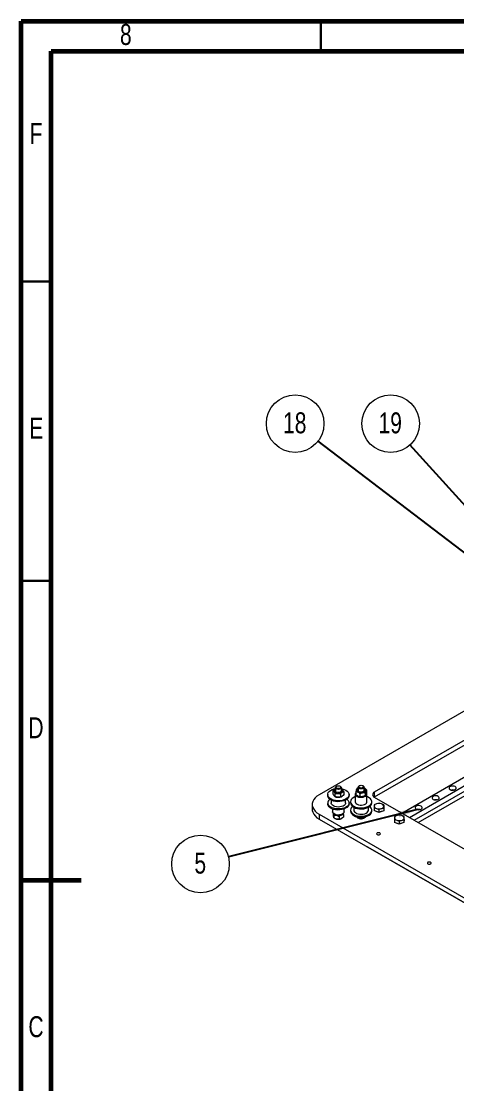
# Model space of a CAD drawing. Header units: millimetres. Extents: x 15 to 415, y 5 to 292.
# Drawn here: x 15 to 87.7, y 114.5 to 292 of the extents above; entities that cross this region are included whole.
import ezdxf

# ---------------------------------------------------------------- set-up
doc = ezdxf.new("R2010")
doc.units = ezdxf.units.MM
doc.styles.add('SLDTEXTSTYLE0', font='TXT', dxfattribs={"width": 0.75})
doc.dimstyles.new('SLDDIMSTYLE0', dxfattribs={"dimtxt": 0.18, "dimasz": 3.302, "dimexe": 0, "dimexo": 0.0625, "dimgap": 0, "dimtad": 0, "dimtih": 1, "dimtoh": 1, "dimdec": 0, "dimrnd": 1e-09, "dimzin": 0, "dimdsep": 46, "dimtxsty": 'Standard', "dimsah": 1, "dimcen": 0.09, "dimadec": 0, "dimazin": 0, "dimtfac": 3.302, "dimtdec": 0, "dimtofl": 0, "dimtmove": 0, "dimatfit": 3, "dimfxl": 1, "dimfrac": 2, "dimtolj": 1, "dimtzin": 0, "dimarcsym": 0})

# ---------------------------------------------------------------- blocks, each defined once
blk = doc.blocks.new('SW_NOTE_2')
at = {"color": 0, "linetype": 'Continuous', "lineweight": 0}
blk.add_circle((-3.82, 2.92), 4.81, dxfattribs=at)
at = {"color": 0, "linetype": 'Continuous', "lineweight": 0, "insert": (-3.89, 4.8), "char_height": 3.5, "attachment_point": 2, "style": 'SLDTEXTSTYLE0'}
blk.add_mtext('18', dxfattribs=at)
blk = doc.blocks.new('SW_NOTE_3')
at = {"color": 0, "linetype": 'Continuous', "lineweight": 0}
blk.add_circle((-3.23, 3.56), 4.81, dxfattribs=at)
at = {"color": 0, "linetype": 'Continuous', "lineweight": 0, "insert": (-3.3, 5.44), "char_height": 3.5, "attachment_point": 2, "style": 'SLDTEXTSTYLE0'}
blk.add_mtext('19', dxfattribs=at)
blk = doc.blocks.new('SW_NOTE_19')
at = {"color": 0, "linetype": 'Continuous', "lineweight": 0}
blk.add_circle((-4.66, -1.17), 4.81, dxfattribs=at)
at = {"color": 0, "linetype": 'Continuous', "lineweight": 0, "insert": (-4.7, 0.72), "char_height": 3.5, "attachment_point": 2, "style": 'SLDTEXTSTYLE0'}
blk.add_mtext('5', dxfattribs=at)

msp = doc.modelspace()

# ---------------------------------------------------------------- linework, layer by layer
at = {"color": 7, "linetype": 'Continuous', "lineweight": 60}
for p, q in [((15, 292), (415, 292)), ((15, 5), (15, 292)), ((20, 287), (410, 287)), ((20, 10), (20, 287)), ((15, 148.5), (25, 148.5))]:
    msp.add_line(p, q, dxfattribs=at)
at = {"color": 7, "linetype": 'Continuous', "lineweight": 30}
for p, q in [((65, 292), (65, 287)), ((15, 248.5), (20, 248.5)), ((15, 198.5), (20, 198.5))]:
    msp.add_line(p, q, dxfattribs=at)
at = {"color": 7, "linetype": 'Continuous', "lineweight": 15}
for p, q in [((134.05, 202.8), (64.75, 162.8)), ((109.22, 183.57), (73.94, 163.2)), ((109.05, 182.66), (73.94, 162.39)), ((78.54, 159.73), (107.68, 176.55)), ((79.81, 159), (108.95, 175.82)), ((80.59, 158.55), (109.73, 175.37)), ((81.3, 158.14), (110.44, 174.96)), ((67.05, 163.46), (67.05, 163.01)), ((67.46, 163.97), (67.46, 163.41)), ((67.68, 164.21), (67.61, 164.17)), ((68.32, 164.17), (68.25, 164.21)), ((68.46, 163.41), (68.46, 163.97)), ((68.58, 163.77), (68.53, 163.8)), ((70.87, 163.32), (70.87, 162.87)), ((71.11, 163.85), (71.08, 163.84)), ((71.19, 163.9), (71.11, 163.85)), ((71.25, 164.06), (71.25, 163.51)), ((71.47, 164.31), (71.4, 164.27)), ((72.11, 164.27), (72.04, 164.31)), ((72.25, 163.51), (72.25, 164.06)), ((72.3, 163.91), (72.25, 163.93)), ((72.32, 163.9), (72.32, 163.9)), ((72.64, 163.63), (72.64, 163.17)), ((66.18, 162.82), (66.18, 162.66)), ((66.19, 162.57), (66.18, 162.66)), ((66.75, 161.9), (66.75, 161.43)), ((67.34, 162.53), (67.4, 162.49)), ((67.37, 162.96), (67.37, 162.51)), ((68.29, 162.87), (68.29, 162.42)), ((68.87, 163.28), (68.87, 162.83)), ((69.17, 161.43), (69.17, 161.9)), ((69.74, 162.66), (69.74, 162.82)), ((69.97, 161.61), (69.97, 161.45)), ((70.78, 162.92), (70.78, 161.61)), ((71.19, 162.59), (71.19, 162.59)), ((71.54, 162.95), (71.54, 162.5)), ((72.32, 162.59), (72.4, 162.64)), ((72.43, 163.11), (72.43, 162.66)), ((72.73, 161.61), (72.73, 162.92)), ((73.53, 161.45), (73.53, 161.61)), ((73.94, 162.39), (127.66, 131.38)), ((63.58, 161.16), (63.58, 160.35)), ((66.18, 161.43), (66.18, 161.27)), ((66.19, 161.18), (66.18, 161.27)), ((66.76, 161.37), (66.75, 161.43)), ((66.99, 160.41), (66.99, 159.96)), ((66.99, 159.91), (66.99, 159.96)), ((68.94, 159.96), (68.94, 160.41)), ((69.74, 161.27), (69.74, 161.43)), ((69.97, 160.22), (69.97, 160.06)), ((70.54, 160.7), (70.54, 160.22)), ((72.96, 160.22), (72.96, 160.7)), ((73.53, 160.06), (73.53, 160.22)), ((73.93, 161.11), (73.92, 160.88)), ((73.92, 160.88), (73.92, 160.58)), ((73.92, 160.58), (73.92, 160.13)), ((73.92, 160.58), (74.31, 160.48)), ((74.71, 159.85), (73.92, 160.13)), ((74.33, 161.28), (73.93, 161.11)), ((74.31, 160.48), (74.71, 160.31)), ((74.74, 161.37), (74.33, 161.28)), ((74.71, 160.31), (75.11, 160.47)), ((74.71, 160.31), (74.71, 159.85)), ((75.52, 160.11), (74.71, 159.85)), ((75.13, 161.27), (74.74, 161.37)), ((75.11, 160.47), (75.52, 160.57)), ((75.53, 161.1), (75.13, 161.27)), ((75.52, 160.87), (75.53, 161.1)), ((75.52, 160.57), (75.52, 160.87)), ((75.53, 160.65), (75.52, 160.11)), ((75.52, 160.57), (75.52, 160.11)), ((75.53, 161.1), (75.53, 160.65)), ((64.75, 159.53), (129.1, 122.38)), ((64.75, 159.53), (64.75, 158.71)), ((64.75, 158.71), (129.1, 121.57)), ((67.11, 159.69), (67.11, 159.46)), ((67.22, 159.38), (67.22, 158.93)), ((67.35, 158.84), (67.4, 158.82)), ((68.07, 159.17), (68.07, 158.72)), ((68.81, 159.49), (68.78, 159.68)), ((68.81, 159.49), (68.81, 159.04)), ((71.01, 159.13), (71.01, 159.03)), ((71.14, 158.94), (71.19, 158.92)), ((71.86, 159.04), (71.86, 158.82)), ((72.6, 159.16), (72.6, 159.13)), ((77.32, 158.94), (77.3, 158.63)), ((77.3, 158.63), (77.3, 158.18)), ((77.3, 158.63), (77.69, 158.53)), ((78.08, 157.9), (77.3, 158.18)), ((77.34, 159.17), (77.32, 158.94)), ((77.74, 159.33), (77.34, 159.17)), ((77.75, 158.01), (77.67, 158.05)), ((77.69, 158.53), (78.08, 158.35)), ((78.15, 159.41), (77.74, 159.33)), ((77.84, 157.98), (77.75, 158.01)), ((78.08, 158.35), (78.49, 158.51)), ((78.08, 158.35), (78.08, 157.9)), ((78.9, 158.14), (78.08, 157.9)), ((78.54, 159.31), (78.15, 159.41)), ((78.49, 158.51), (78.9, 158.6)), ((78.93, 159.13), (78.54, 159.31)), ((78.9, 158.6), (78.92, 158.9)), ((78.93, 158.68), (78.9, 158.14)), ((78.9, 158.6), (78.9, 158.14)), ((78.92, 158.9), (78.93, 159.13)), ((78.93, 158.68), (78.93, 159.13)), ((124.72, 124.1), (69.56, 155.94)), ((69.56, 155.94), (69.56, 155.94)), ((128.04, 122.18), (72.88, 154.02)), ((72.88, 154.02), (72.88, 154.02))]:
    msp.add_line(p, q, dxfattribs=at)
at = {"color": 8, "linetype": 'Continuous', "lineweight": 15}
msp.add_line((73.94, 163.2), (73.94, 162.39), dxfattribs=at)
at = {"color": 7, "linetype": 'Continuous', "lineweight": 15, "flags": 128}
for points in [[(66.19, 162.73), (66.19, 162.94), (66.27, 163.14), (66.42, 163.33), (66.63, 163.5), (66.89, 163.64), (67.2, 163.75), (67.38, 163.79)], [(68.54, 163.79), (68.6, 163.78), (68.92, 163.69), (69.2, 163.56), (69.44, 163.4), (69.61, 163.22), (69.71, 163.02), (69.74, 162.81), (69.7, 162.6), (69.59, 162.4), (69.41, 162.22), (69.17, 162.07), (68.89, 161.94), (68.56, 161.85), (68.21, 161.8), (67.85, 161.8), (67.5, 161.83), (67.16, 161.9), (66.86, 162.02), (66.6, 162.16), (66.4, 162.33), (66.26, 162.52), (66.19, 162.73), (66.19, 162.73)], [(67.46, 163.83), (67.42, 163.81), (67.35, 163.77)], [(68.46, 163.64), (68.51, 163.59), (68.54, 163.47), (68.5, 163.35), (68.39, 163.25), (68.21, 163.17), (68.01, 163.14), (67.8, 163.15), (67.61, 163.21), (67.47, 163.3), (67.39, 163.42), (67.39, 163.54), (67.46, 163.64)], [(67.61, 163.76), (67.5, 163.86), (67.46, 163.97), (67.5, 164.08), (67.61, 164.17)], [(67.46, 163.41), (67.49, 163.31), (67.58, 163.22)], [(67.68, 163.88), (67.59, 163.96), (67.56, 164.05), (67.59, 164.13), (67.68, 164.21), (67.81, 164.26), (67.96, 164.28), (68.12, 164.26), (68.25, 164.21), (68.33, 164.13), (68.36, 164.05), (68.33, 163.96), (68.25, 163.88), (68.12, 163.83), (67.96, 163.81), (67.81, 163.83), (67.68, 163.88)], [(68.32, 164.17), (68.42, 164.08), (68.46, 163.97), (68.42, 163.86), (68.32, 163.76), (68.15, 163.7), (67.96, 163.68), (67.77, 163.7), (67.61, 163.76)], [(72.25, 163.74), (72.28, 163.72), (72.33, 163.6), (72.31, 163.48), (72.21, 163.37), (72.05, 163.28), (71.85, 163.24), (71.64, 163.24), (71.44, 163.29), (71.29, 163.37), (71.19, 163.49), (71.18, 163.61), (71.24, 163.73), (71.25, 163.74)], [(71.4, 163.86), (71.29, 163.95), (71.25, 164.06), (71.29, 164.17), (71.4, 164.27)], [(71.47, 163.98), (71.38, 164.05), (71.35, 164.14), (71.38, 164.23), (71.47, 164.31), (71.6, 164.36), (71.75, 164.38), (71.91, 164.36), (72.04, 164.31), (72.12, 164.23), (72.15, 164.14), (72.12, 164.05), (72.04, 163.98), (71.91, 163.93), (71.75, 163.91), (71.6, 163.93), (71.47, 163.98)], [(72.11, 164.27), (72.21, 164.17), (72.25, 164.06), (72.21, 163.95), (72.11, 163.86), (71.94, 163.8), (71.75, 163.77), (71.56, 163.8), (71.4, 163.86)], [(72.13, 163.32), (72.22, 163.41), (72.25, 163.51)], [(86.6, 163.65), (86.77, 163.58), (86.97, 163.55), (87.18, 163.56), (87.37, 163.61), (87.52, 163.7), (87.61, 163.81), (87.62, 163.93), (87.57, 164.04), (87.45, 164.14), (87.28, 164.21), (87.08, 164.24), (86.87, 164.23), (86.68, 164.18), (86.53, 164.1), (86.45, 163.99), (86.43, 163.87), (86.48, 163.75), (86.6, 163.65)], [(64.75, 162.8), (64.38, 162.55), (64.07, 162.27), (63.83, 161.97), (63.67, 161.65), (63.59, 161.33), (63.59, 161), (63.67, 160.67), (63.83, 160.36), (64.07, 160.06), (64.38, 159.78), (64.75, 159.53)], [(69.74, 162.66), (69.74, 162.65), (69.7, 162.44), (69.59, 162.24), (69.41, 162.06), (69.17, 161.9), (68.89, 161.78), (68.56, 161.69), (68.21, 161.64), (67.85, 161.63), (67.5, 161.67), (67.16, 161.74), (66.86, 161.85), (66.6, 162), (66.4, 162.17), (66.26, 162.36), (66.19, 162.57)], [(69.39, 162.05), (69.44, 162.01), (69.61, 161.83), (69.71, 161.63), (69.74, 161.42), (69.7, 161.21), (69.59, 161.02), (69.41, 160.84), (69.17, 160.68), (68.89, 160.55), (68.56, 160.47), (68.21, 160.42), (67.85, 160.41), (67.5, 160.44), (67.16, 160.52), (66.86, 160.63), (66.6, 160.77), (66.4, 160.94), (66.26, 161.14), (66.19, 161.34), (66.19, 161.34)], [(70.78, 162.47), (70.51, 162.35), (70.28, 162.19), (70.11, 162.01), (70.01, 161.81), (69.97, 161.6), (70.01, 161.4), (70.12, 161.2), (70.3, 161.02), (70.54, 160.86), (70.83, 160.74), (71.15, 160.65), (71.5, 160.6), (71.86, 160.59), (72.22, 160.62), (72.55, 160.69), (72.86, 160.81), (73.11, 160.95), (73.32, 161.12), (73.46, 161.31), (73.53, 161.52), (73.52, 161.73), (73.45, 161.93), (73.3, 162.12), (73.09, 162.29), (72.83, 162.43), (72.73, 162.47)], [(70.87, 163.16), (70.81, 163.06), (70.78, 162.91), (70.82, 162.76), (70.93, 162.62), (71.1, 162.5), (71.32, 162.41), (71.57, 162.37), (71.84, 162.36), (72.1, 162.39), (72.33, 162.47), (72.52, 162.57), (72.65, 162.7), (72.72, 162.85), (72.72, 163.01), (72.64, 163.15), (72.64, 163.16)], [(70.78, 161.61), (70.78, 161.6), (70.82, 161.45), (70.93, 161.31), (71.1, 161.19), (71.32, 161.11), (71.57, 161.06), (71.84, 161.05), (72.1, 161.09), (72.33, 161.16), (72.52, 161.27), (72.65, 161.4), (72.72, 161.55), (72.73, 161.61)], [(83.77, 162.02), (83.94, 161.95), (84.15, 161.92), (84.35, 161.93), (84.54, 161.98), (84.69, 162.07), (84.78, 162.18), (84.8, 162.3), (84.74, 162.41), (84.62, 162.51), (84.45, 162.58), (84.25, 162.61), (84.04, 162.6), (83.85, 162.55), (83.71, 162.46), (83.62, 162.35), (83.6, 162.23), (83.65, 162.12), (83.77, 162.02)], [(63.58, 160.35), (63.59, 160.18), (63.67, 159.86), (63.83, 159.54), (64.07, 159.24), (64.38, 158.96), (64.75, 158.71)], [(69.74, 161.27), (69.74, 161.26), (69.7, 161.05), (69.59, 160.85), (69.41, 160.67), (69.17, 160.52), (68.89, 160.39), (68.56, 160.3), (68.21, 160.25), (67.85, 160.24), (67.5, 160.28), (67.16, 160.35), (66.86, 160.46), (66.6, 160.61), (66.4, 160.78), (66.26, 160.97), (66.19, 161.18)], [(69.17, 161.43), (69.16, 161.33), (69.08, 161.17), (68.94, 161.02), (68.74, 160.9), (68.49, 160.8), (68.22, 160.75), (67.93, 160.73), (67.64, 160.76), (67.37, 160.82), (67.13, 160.92), (66.95, 161.05), (66.82, 161.21), (66.76, 161.37)], [(68.94, 159.96), (68.94, 159.94), (68.89, 159.79), (68.77, 159.65), (68.59, 159.53), (68.37, 159.45), (68.12, 159.41), (67.85, 159.4), (67.59, 159.44), (67.36, 159.52), (67.18, 159.63), (67.05, 159.76), (66.99, 159.91)], [(69.97, 161.45), (69.97, 161.44), (70.01, 161.23), (70.12, 161.03), (70.3, 160.85), (70.54, 160.7), (70.83, 160.57), (71.15, 160.48), (71.5, 160.43), (71.86, 160.42), (72.22, 160.46), (72.55, 160.53), (72.86, 160.64), (73.11, 160.79), (73.32, 160.96), (73.46, 161.15), (73.53, 161.36), (73.53, 161.45)], [(70.32, 160.84), (70.28, 160.8), (70.11, 160.62), (70.01, 160.42), (69.97, 160.21), (70.01, 160.01), (70.12, 159.81), (70.3, 159.63), (70.54, 159.47), (70.83, 159.35), (71.15, 159.26), (71.5, 159.21), (71.86, 159.2), (72.22, 159.23), (72.55, 159.31), (72.86, 159.42), (73.11, 159.56), (73.32, 159.73), (73.46, 159.93), (73.53, 160.13), (73.52, 160.34), (73.45, 160.54), (73.3, 160.73), (73.18, 160.84)], [(69.97, 160.06), (69.97, 160.05), (70.01, 159.84), (70.12, 159.65), (70.3, 159.47), (70.54, 159.31), (70.83, 159.18), (71.15, 159.09), (71.5, 159.04), (71.86, 159.04), (72.22, 159.07), (72.55, 159.14), (72.86, 159.25), (73.11, 159.4), (73.32, 159.57), (73.46, 159.76), (73.53, 159.97), (73.53, 160.06)], [(70.54, 160.22), (70.56, 160.11), (70.64, 159.95), (70.79, 159.8), (70.99, 159.68), (71.24, 159.59), (71.52, 159.54), (71.81, 159.53), (72.09, 159.55), (72.36, 159.62), (72.6, 159.72), (72.78, 159.85), (72.9, 160.01), (72.96, 160.17), (72.96, 160.22)], [(74.47, 159.94), (74.44, 159.94), (74.28, 160)], [(75.16, 160), (75.09, 159.97), (74.94, 159.93)], [(80.95, 160.39), (81.12, 160.32), (81.32, 160.29), (81.52, 160.3), (81.71, 160.35), (81.86, 160.43), (81.95, 160.54), (81.97, 160.66), (81.91, 160.78), (81.79, 160.88), (81.62, 160.95), (81.42, 160.98), (81.21, 160.97), (81.03, 160.92), (80.88, 160.83), (80.79, 160.72), (80.77, 160.6), (80.83, 160.49), (80.95, 160.39)], [(78.55, 158.04), (78.4, 157.99), (78.31, 157.97)], [(74.88, 156.13), (74.95, 156.19), (74.97, 156.26), (74.95, 156.34), (74.88, 156.4), (74.77, 156.44), (74.65, 156.45), (74.53, 156.44), (74.43, 156.4), (74.36, 156.34), (74.33, 156.26), (74.36, 156.19), (74.43, 156.13), (74.53, 156.09), (74.65, 156.08), (74.77, 156.09), (74.88, 156.13)], [(83.36, 151.24), (83.43, 151.3), (83.46, 151.37), (83.43, 151.44), (83.36, 151.5), (83.26, 151.54), (83.14, 151.55), (83.01, 151.54), (82.91, 151.5), (82.84, 151.44), (82.82, 151.37), (82.84, 151.3), (82.91, 151.24), (83.01, 151.2), (83.14, 151.18), (83.26, 151.2), (83.36, 151.24)]]:
    msp.add_lwpolyline(points, dxfattribs=at)
at = {"color": 7, "linetype": 'Continuous', "lineweight": 15}
for centre, radius, start, end in [((67.49, 163.48), 0.324, 116.8275, 210.7933), ((67.85, 163.85), 0.831, 220.2412, 268.8381), ((68.24, 163.42), 0.226, 297.8003, 356.9364), ((68.22, 163.28), 0.609, 36.2422, 66.617), ((68.43, 163.47), 0.324, 296.8275, 30.7933), ((71.32, 163.58), 0.364, 164.3637, 250.979), ((71.46, 163.43), 0.543, 112.07, 152.8701), ((71.48, 163.52), 0.226, 183.0256, 242.236), ((71.93, 163.83), 0.698, 274.199, 329.038), ((72.18, 163.57), 0.364, 344.3637, 70.979), ((87.03, 162.58), 1.01, 78.6298, 101.3702), ((66.96, 161.4), 0.773, 123.5547, 184.4717), ((67.91, 163.43), 1.07, 241.2505, 265.6166), ((67.97, 164.17), 1.16, 262.8505, 301.4908), ((67.97, 163.52), 1.16, 262.8505, 301.4908), ((71.75, 164.36), 1.25, 243.9466, 280.6813), ((71.75, 163.7), 1.25, 243.9466, 280.6813), ((71.82, 163.48), 1.02, 279.0974, 299.0584), ((74.1, 162.8), 0.437, 110.7834, 249.2166), ((84.2, 160.95), 1.01, 78.6298, 101.3702), ((74.42, 160.78), 0.506, 99.6947, 168.2996), ((74.4, 160.96), 0.484, 188.5679, 259.4033), ((74.72, 161.73), 1.31, 251.7686, 287.2229), ((74.72, 160.03), 1.31, 71.7686, 107.2229), ((75.03, 160.97), 0.506, 279.6947, 348.2996), ((75.04, 160.8), 0.484, 8.5679, 79.4033), ((81.37, 159.31), 1.01, 78.6298, 101.3702), ((67.81, 160.16), 0.803, 228.0244, 258.1314), ((67.87, 159.66), 0.964, 240.6318, 256.5904), ((67.96, 160.63), 1.3, 255.9895, 291.7673), ((67.96, 159.98), 1.3, 255.9895, 291.7673), ((68.19, 160.05), 0.67, 291.9451, 313.4494), ((71.66, 159.76), 0.964, 240.6318, 256.5904), ((71.75, 160.08), 1.3, 255.9895, 291.7673), ((77.83, 158.81), 0.524, 99.0419, 165.9932), ((77.78, 158.99), 0.468, 186.1367, 258.6866), ((78.12, 159.77), 1.31, 250.9905, 286.4744), ((78.12, 158.07), 1.31, 70.9905, 106.4744), ((78.41, 159.03), 0.524, 279.0419, 345.9932), ((78.45, 158.85), 0.468, 6.1367, 78.6866)]:
    msp.add_arc(centre, radius, start, end, dxfattribs=at)
for points, knots in [([(67.35, 163.77), (67.29, 163.73), (67.19, 163.64), (67.1, 163.52), (67.05, 163.46)], [0, 0, 0, 0, 0.503992, 1, 1, 1, 1]), ([(67.05, 163.46), (67.07, 163.45), (67.12, 163.43), (67.18, 163.36), (67.21, 163.31)], [0, 0, 0, 0, 0.370993, 1, 1, 1, 1]), ([(67.21, 163.31), (67.22, 163.31), (67.26, 163.24), (67.31, 163.12), (67.36, 162.99), (67.37, 162.96)], [0, 0, 0, 0, 0.046716, 0.758232, 1, 1, 1, 1]), ([(68.71, 163.64), (68.68, 163.68), (68.63, 163.74), (68.59, 163.76), (68.59, 163.76)], [0, 0, 0, 0, 0.832898, 1, 1, 1, 1]), ([(68.87, 163.28), (68.86, 163.32), (68.81, 163.45), (68.76, 163.57), (68.71, 163.63), (68.71, 163.64)], [0, 0, 0, 0, 0.241768, 0.953284, 1, 1, 1, 1]), ([(70.97, 163.68), (70.96, 163.63), (70.92, 163.52), (70.89, 163.39), (70.87, 163.32)], [0, 0, 0, 0, 0.503992, 1, 1, 1, 1]), ([(70.87, 163.32), (70.91, 163.32), (71.01, 163.32), (71.13, 163.27), (71.21, 163.24)], [0, 0, 0, 0, 0.370993, 1, 1, 1, 1]), ([(71.08, 163.84), (71.05, 163.81), (71.01, 163.78), (70.98, 163.69), (70.97, 163.68)], [0, 0, 0, 0, 0.879034, 1, 1, 1, 1]), ([(72.64, 163.63), (72.61, 163.65), (72.51, 163.76), (72.39, 163.86), (72.31, 163.91), (72.3, 163.91)], [0, 0, 0, 0, 0.241768, 0.953284, 1, 1, 1, 1]), ([(72.43, 163.11), (72.46, 163.23), (72.49, 163.36), (72.53, 163.46), (72.53, 163.47)], [0, 0, 0, 0, 0.879034, 1, 1, 1, 1]), ([(72.53, 163.47), (72.55, 163.51), (72.59, 163.59), (72.62, 163.61), (72.64, 163.63)], [0, 0, 0, 0, 0.503992, 1, 1, 1, 1]), ([(67.21, 162.66), (67.18, 162.72), (67.12, 162.82), (67.07, 162.96), (67.05, 163.01)], [0, 0, 0, 0, 0.629007, 1, 1, 1, 1]), ([(67.37, 162.51), (67.36, 162.52), (67.31, 162.54), (67.26, 162.59), (67.22, 162.66), (67.21, 162.66)], [0, 0, 0, 0, 0.241768, 0.953284, 1, 1, 1, 1]), ([(67.37, 162.96), (67.51, 162.99), (67.65, 163.03), (67.81, 163.02), (67.83, 163.02)], [0, 0, 0, 0, 0.879034, 1, 1, 1, 1]), ([(67.83, 162.37), (67.75, 162.38), (67.59, 162.41), (67.45, 162.48), (67.37, 162.51)], [0, 0, 0, 0, 0.503992, 1, 1, 1, 1]), ([(67.83, 163.02), (67.91, 163.01), (68.07, 162.98), (68.21, 162.91), (68.29, 162.87)], [0, 0, 0, 0, 0.503992, 1, 1, 1, 1]), ([(68.29, 162.42), (68.16, 162.39), (68.01, 162.35), (67.85, 162.36), (67.83, 162.37)], [0, 0, 0, 0, 0.879034, 1, 1, 1, 1]), ([(68.29, 162.87), (68.37, 162.98), (68.47, 163.1), (68.57, 163.17), (68.58, 163.18)], [0, 0, 0, 0, 0.879034, 1, 1, 1, 1]), ([(68.58, 162.53), (68.53, 162.5), (68.43, 162.44), (68.33, 162.43), (68.29, 162.42)], [0, 0, 0, 0, 0.503992, 1, 1, 1, 1]), ([(68.58, 163.18), (68.63, 163.21), (68.73, 163.27), (68.83, 163.28), (68.87, 163.28)], [0, 0, 0, 0, 0.503992, 1, 1, 1, 1]), ([(68.87, 162.83), (68.79, 162.73), (68.69, 162.61), (68.59, 162.54), (68.58, 162.53)], [0, 0, 0, 0, 0.879034, 1, 1, 1, 1]), ([(70.87, 162.87), (70.9, 162.89), (70.93, 162.93), (70.97, 163.01), (70.97, 163.02)], [0, 0, 0, 0, 0.879034, 1, 1, 1, 1]), ([(71.21, 162.58), (71.13, 162.63), (71.01, 162.71), (70.91, 162.82), (70.87, 162.87)], [0, 0, 0, 0, 0.629007, 1, 1, 1, 1]), ([(71.21, 163.24), (71.21, 163.23), (71.3, 163.18), (71.42, 163.09), (71.52, 162.98), (71.54, 162.95)], [0, 0, 0, 0, 0.046716, 0.758232, 1, 1, 1, 1]), ([(71.54, 162.5), (71.52, 162.5), (71.42, 162.5), (71.3, 162.53), (71.21, 162.58), (71.21, 162.58)], [0, 0, 0, 0, 0.241768, 0.953284, 1, 1, 1, 1]), ([(71.54, 162.95), (71.67, 163.02), (71.81, 163.1), (71.97, 163.13), (71.98, 163.13)], [0, 0, 0, 0, 0.879034, 1, 1, 1, 1]), ([(71.98, 162.48), (71.91, 162.47), (71.75, 162.45), (71.61, 162.49), (71.54, 162.5)], [0, 0, 0, 0, 0.503992, 1, 1, 1, 1]), ([(71.98, 163.13), (72.06, 163.14), (72.22, 163.15), (72.36, 163.12), (72.43, 163.11)], [0, 0, 0, 0, 0.503992, 1, 1, 1, 1]), ([(72.43, 162.66), (72.3, 162.59), (72.16, 162.51), (72, 162.48), (71.98, 162.48)], [0, 0, 0, 0, 0.879034, 1, 1, 1, 1]), ([(72.53, 162.81), (72.51, 162.77), (72.48, 162.69), (72.44, 162.67), (72.43, 162.66)], [0, 0, 0, 0, 0.503992, 1, 1, 1, 1]), ([(72.64, 163.17), (72.61, 163.05), (72.57, 162.92), (72.54, 162.83), (72.53, 162.81)], [0, 0, 0, 0, 0.879034, 1, 1, 1, 1]), ([(67.17, 159.09), (67.16, 159.15), (67.14, 159.25), (67.12, 159.39), (67.11, 159.46)], [0, 0, 0, 0, 0.503992, 1, 1, 1, 1]), ([(67.22, 158.93), (67.21, 158.96), (67.19, 158.99), (67.17, 159.08), (67.17, 159.09)], [0, 0, 0, 0, 0.879034, 1, 1, 1, 1]), ([(67.19, 159.64), (67.19, 159.62), (67.2, 159.55), (67.21, 159.45), (67.22, 159.38)], [0, 0, 0, 0, 0.2700671, 1, 1, 1, 1]), ([(67.22, 159.38), (67.27, 159.39), (67.41, 159.41), (67.55, 159.39), (67.65, 159.38)], [0, 0, 0, 0, 0.370993, 1, 1, 1, 1]), ([(67.65, 158.72), (67.55, 158.75), (67.41, 158.81), (67.27, 158.9), (67.22, 158.93)], [0, 0, 0, 0, 0.629007, 1, 1, 1, 1]), ([(67.65, 159.38), (67.65, 159.37), (67.76, 159.35), (67.91, 159.28), (68.04, 159.19), (68.07, 159.17)], [0, 0, 0, 0, 0.046716, 0.758232, 1, 1, 1, 1]), ([(68.07, 158.72), (68.04, 158.71), (67.91, 158.69), (67.76, 158.69), (67.65, 158.72), (67.65, 158.72)], [0, 0, 0, 0, 0.241768, 0.953284, 1, 1, 1, 1]), ([(68.07, 159.17), (68.18, 159.26), (68.3, 159.36), (68.43, 159.42), (68.44, 159.43)], [0, 0, 0, 0, 0.879034, 1, 1, 1, 1]), ([(68.44, 158.78), (68.38, 158.75), (68.25, 158.71), (68.13, 158.72), (68.07, 158.72)], [0, 0, 0, 0, 0.503992, 1, 1, 1, 1]), ([(68.44, 159.43), (68.51, 159.45), (68.64, 159.5), (68.75, 159.49), (68.81, 159.49)], [0, 0, 0, 0, 0.503992, 1, 1, 1, 1]), ([(68.81, 159.04), (68.71, 158.95), (68.58, 158.84), (68.46, 158.78), (68.44, 158.78)], [0, 0, 0, 0, 0.879034, 1, 1, 1, 1]), ([(71.01, 159.03), (71, 159.06), (70.98, 159.09), (70.96, 159.18), (70.96, 159.19)], [0, 0, 0, 0, 0.8790341, 1, 1, 1, 1]), ([(71.44, 158.82), (71.34, 158.85), (71.2, 158.9), (71.06, 158.99), (71.01, 159.03)], [0, 0, 0, 0, 0.629007, 1, 1, 1, 1]), ([(71.86, 158.82), (71.83, 158.81), (71.7, 158.79), (71.55, 158.79), (71.44, 158.82), (71.44, 158.82)], [0, 0, 0, 0, 0.241768, 0.953284, 1, 1, 1, 1]), ([(72.23, 158.87), (72.17, 158.85), (72.04, 158.81), (71.92, 158.81), (71.86, 158.82)], [0, 0, 0, 0, 0.503992, 1, 1, 1, 1]), ([(72.6, 159.13), (72.5, 159.04), (72.37, 158.94), (72.25, 158.88), (72.23, 158.87)], [0, 0, 0, 0, 0.8790341, 1, 1, 1, 1])]:
    msp.add_open_spline(points, degree=3, knots=knots, dxfattribs=at)

# ---------------------------------------------------------------- block references
at = {"color": 7, "linetype": 'Continuous', "lineweight": 0}
for name, p in [('SW_NOTE_2', (64.56, 221.87)), ('SW_NOTE_3', (79.91, 221.22)), ('SW_NOTE_19', (49.59, 152.4))]:
    msp.add_blockref(name, p, dxfattribs=at)

# ---------------------------------------------------------------- texts
at = {"color": 7, "linetype": 'Continuous', "lineweight": 0, "char_height": 3.5, "attachment_point": 2, "style": 'SLDTEXTSTYLE0'}
for s, insert in [('8', (32.46, 291.54)), ('F', (17.46, 274.98)), ('E', (17.51, 225.79)), ('D', (17.46, 175.73)), ('C', (17.46, 125.79))]:
    msp.add_mtext(s, dxfattribs=dict(at, insert=insert))

# ---------------------------------------------------------------- leaders
at = {"color": 7, "linetype": 'Continuous', "lineweight": 0}
for points in [[(110.51, 186.77), (64.56, 221.87)], [(111.48, 186.41), (79.91, 221.22)], [(81.18, 160.31), (49.59, 152.4)]]:
    msp.add_leader(points, dimstyle='SLDDIMSTYLE0', dxfattribs=at)

doc.saveas('drawing.dxf')
